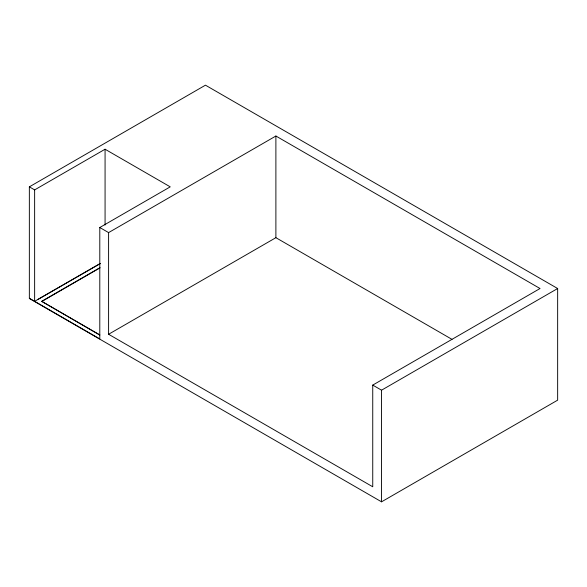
<?xml version="1.0" encoding="UTF-8"?>
<svg xmlns="http://www.w3.org/2000/svg" width="587" height="587" viewBox="0 0 587 587"><rect width="100%" height="100%" fill="white"/><g stroke="black" fill="none" stroke-linecap="round" stroke-linejoin="round"><path stroke-width="0.88" d="M29.35 186.849L205.45 85.174L557.65 288.518L557.65 400.151L381.55 501.826L29.35 298.482L29.35 186.849L34.633 189.895L105.073 149.23L170.23 186.849L99.79 227.514L99.79 338.948L29.35 298.277M108.595 232.599L275.89 136.015L540.04 288.518L372.745 385.101L372.745 486.777L108.595 334.267L108.595 232.599L99.79 227.514M100.348 263.387L34.633 301.329L34.633 189.895M100.348 263.592L38.155 299.297M99.79 335.082L41.677 301.329L99.937 267.694M41.677 301.535L99.937 267.899M108.595 334.267L275.89 237.684L451.99 339.352M372.745 385.101L381.55 390.186L557.65 288.518M41.677 301.329L99.79 334.883M381.55 390.186L381.55 501.826M275.89 136.015L275.89 237.684M105.073 149.23L105.073 225.041"/></g></svg>
